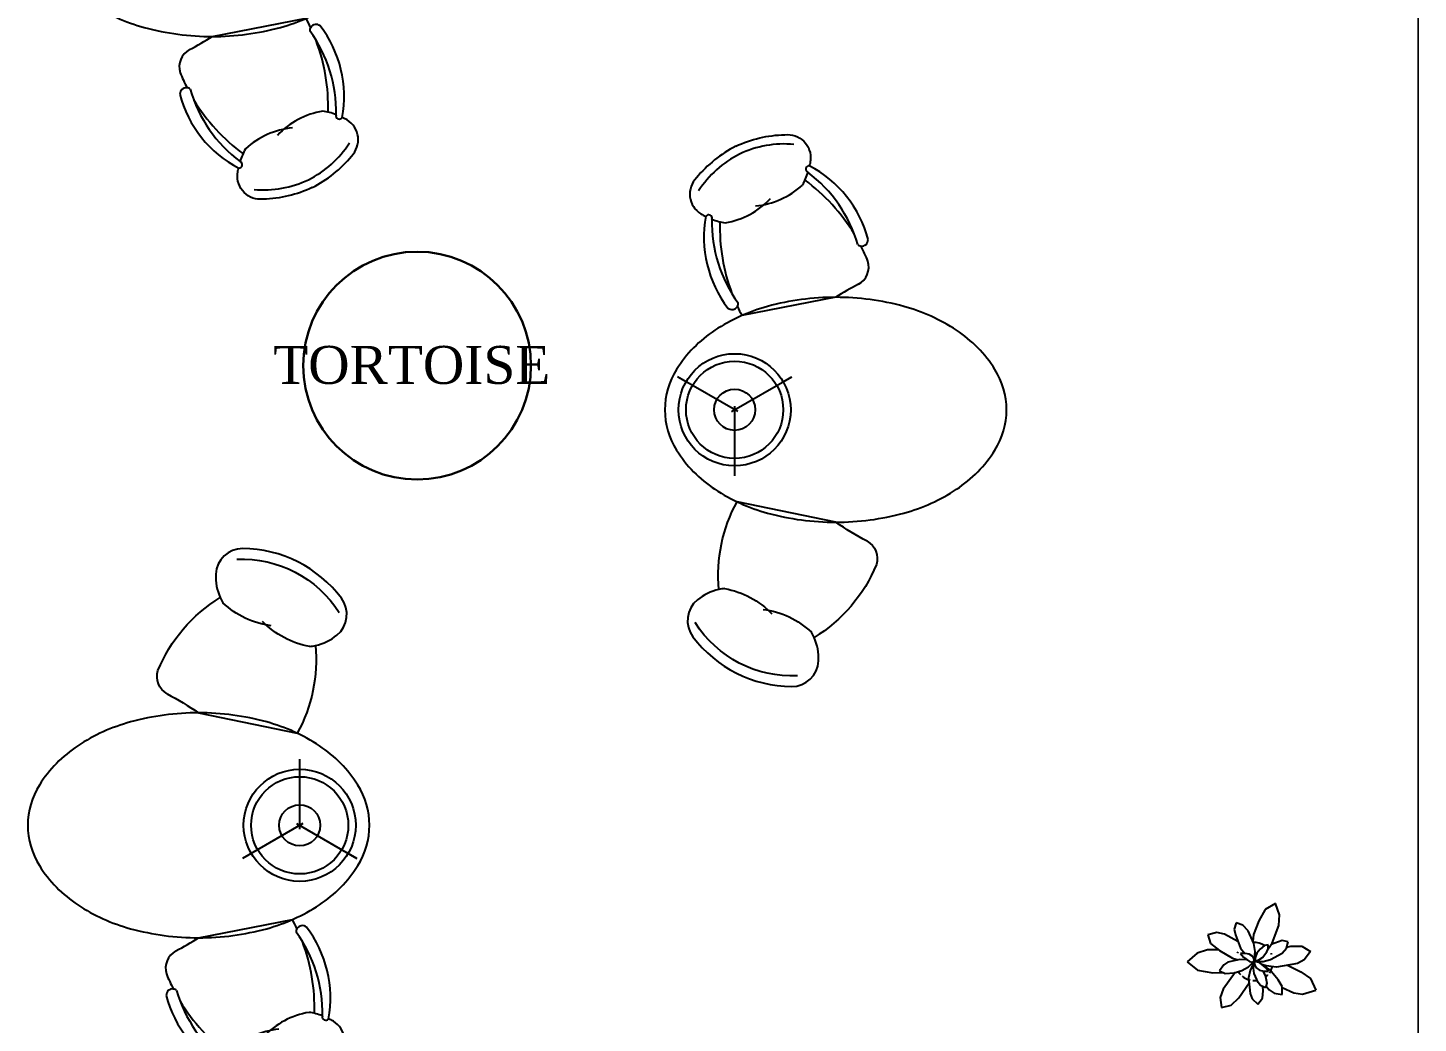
# Model space of a CAD drawing. Header units: inches. Extents: x 327481 to 195042051, y -335014 to 44773228.
# Drawn here: x 380678.3 to 380824.8, y -317112.1 to -317007.2 of the extents above; entities that cross this region are included whole.
import ezdxf

# ---------------------------------------------------------------- set-up
doc = ezdxf.new("R2010")
doc.units = ezdxf.units.IN
doc.header["$MEASUREMENT"] = 0
for name, color, linetype in [('CAY', 94, 'Continuous'), ('FLOORING', 44, 'Continuous'), ('IFF-FURN-DETAIL', 250, 'Continuous'), ('PATHWAY', 19, 'Continuous'), ('WATER BODY', 140, 'Continuous')]:
    doc.layers.add(name, color=color, linetype=linetype)
doc.layers.add('TEXT', color=7, linetype='Continuous', lineweight=0)
doc.styles.get("Standard").update_dxf_attribs({"font": 'times.ttf', "height": 12})

# ---------------------------------------------------------------- blocks, each defined once
blk = doc.blocks.new('Archi.Space.tree4542')
at = {"layer": 'CAY'}
for p, q in [((179.939, 63.706), (179.506, 63.455)), ((180.1, 63.243), (179.939, 63.706)), ((178.297, 62.914), (178.215, 62.638)), ((178.578, 62.806), (178.297, 62.914)), ((179.245, 62.994), (179.028, 62.427)), ((179.506, 63.455), (179.245, 62.994)), ((180.08, 62.798), (180.1, 63.243)), ((177.496, 62.502), (177.126, 62.415)), ((177.126, 62.415), (177.242, 62.056)), ((177.825, 62.44), (177.496, 62.502)), ((178.378, 62.126), (177.825, 62.44)), ((178.215, 62.638), (178.271, 62.407)), ((178.271, 62.407), (178.482, 61.852)), ((178.802, 62.571), (178.578, 62.806)), ((179.032, 62.056), (178.802, 62.571)), ((179.028, 62.427), (179, 62.127)), ((179.792, 62.059), (180.08, 62.798)), ((177.115, 61.789), (176.691, 61.651)), ((177.571, 61.784), (177.115, 61.789)), ((177.242, 62.056), (177.609, 61.753)), ((177.609, 61.753), (178.152, 61.441)), ((178.482, 61.852), (178.658, 61.638)), ((179.094, 61.714), (179.032, 62.056)), ((179.301, 61.81), (179.167, 61.649)), ((179.477, 61.962), (179.301, 61.81)), ((179.631, 61.993), (179.477, 61.962)), ((179.578, 61.702), (179.631, 61.83)), ((179.631, 61.831), (179.792, 62.059)), ((179.631, 61.83), (179.631, 61.993)), ((180.212, 62.171), (179.759, 62.012)), ((180.208, 61.646), (180.391, 61.861)), ((180.466, 62.118), (180.212, 62.171)), ((180.391, 61.861), (180.466, 62.118)), ((180.404, 61.903), (180.567, 61.935)), ((180.567, 61.935), (181.035, 61.935)), ((181.035, 61.935), (181.388, 61.714)), ((176.691, 61.651), (176.276, 61.295)), ((176.276, 61.295), (176.694, 60.946)), ((177.96, 61.269), (177.795, 61.162)), ((178.451, 61.388), (177.96, 61.269)), ((178.152, 61.441), (178.389, 61.373)), ((178.738, 61.378), (178.451, 61.388)), ((178.674, 61.639), (178.479, 61.628)), ((178.479, 61.628), (178.609, 61.488)), ((178.609, 61.488), (178.858, 61.301)), ((178.85, 61.609), (178.674, 61.639)), ((178.763, 61.372), (178.738, 61.378)), ((178.815, 61.081), (178.978, 61.244)), ((178.995, 61.508), (178.85, 61.609)), ((178.858, 61.301), (178.969, 61.282)), ((178.998, 61.177), (178.882, 60.927)), ((179.007, 61.225), (178.965, 61.231)), ((178.969, 61.282), (179.026, 61.302)), ((178.978, 61.244), (178.978, 61.282)), ((179.036, 61.426), (178.995, 61.508)), ((179.065, 61.206), (178.998, 61.177)), ((179.015, 61.184), (179.007, 61.225)), ((179.026, 61.302), (179.036, 61.311)), ((179.026, 61.023), (179.044, 61.197)), ((179.046, 61.34), (179.036, 61.426)), ((179.036, 61.311), (179.046, 61.34)), ((179.038, 61.405), (179.065, 61.426)), ((179.074, 61.282), (179.055, 61.234)), ((179.055, 61.234), (179.074, 61.148)), ((179.065, 61.426), (179.094, 61.714)), ((179.103, 61.503), (179.074, 61.359)), ((179.074, 61.359), (179.084, 61.34)), ((179.142, 61.292), (179.074, 61.282)), ((179.084, 61.34), (179.113, 61.33)), ((179.167, 61.649), (179.103, 61.503)), ((179.113, 61.33), (179.247, 61.369)), ((179.128, 61.335), (179.161, 61.302)), ((179.29, 61.243), (179.142, 61.292)), ((179.161, 61.302), (179.43, 61.302)), ((179.247, 61.369), (179.39, 61.471)), ((179.525, 61.055), (179.29, 61.243)), ((179.545, 61.119), (179.364, 61.183)), ((179.39, 61.471), (179.578, 61.702)), ((179.43, 61.302), (179.735, 61.38)), ((179.735, 61.38), (180.208, 61.646)), ((180.846, 61.219), (179.976, 61.074)), ((181.133, 61.379), (180.846, 61.219)), ((181.388, 61.714), (181.133, 61.379)), ((176.694, 60.946), (177.332, 60.834)), ((177.332, 60.834), (177.769, 60.841)), ((177.795, 61.162), (177.615, 60.918)), ((177.615, 60.918), (177.847, 60.802)), ((178.26, 60.845), (177.758, 60.155)), ((177.847, 60.802), (178.22, 60.834)), ((178.22, 60.834), (178.536, 60.926)), ((178.536, 60.926), (178.815, 61.081)), ((178.882, 60.927), (178.818, 60.623)), ((178.818, 60.623), (178.883, 59.97)), ((179.056, 60.803), (179.026, 61.023)), ((179.214, 60.432), (179.056, 60.803)), ((179.074, 61.148), (179.125, 61.057)), ((179.125, 61.057), (179.275, 60.948)), ((179.275, 60.948), (179.449, 60.908)), ((179.42, 61.148), (179.398, 61.156)), ((179.411, 60.917), (179.523, 60.68)), ((179.7, 60.952), (179.42, 61.148)), ((179.449, 60.908), (179.65, 60.908)), ((179.523, 60.68), (179.581, 60.408)), ((179.65, 60.908), (179.525, 61.055)), ((179.976, 61.074), (179.545, 61.119)), ((180.041, 60.543), (179.7, 60.952)), ((180.441, 61.152), (180.985, 60.878)), ((180.985, 60.878), (181.385, 60.595)), ((177.758, 60.155), (177.645, 59.816)), ((178.408, 59.8), (178.839, 60.411)), ((179.319, 60.311), (179.214, 60.432)), ((179.526, 60.207), (179.319, 60.311)), ((179.401, 59.785), (179.423, 60.092)), ((179.423, 60.092), (179.412, 60.264)), ((179.581, 60.408), (179.526, 60.207)), ((179.545, 60.276), (179.675, 60.121)), ((179.675, 60.121), (179.886, 59.986)), ((180.207, 60.271), (180.041, 60.543)), ((180.207, 59.938), (180.207, 60.271)), ((180.207, 60.23), (180.702, 60.004)), ((181.061, 59.954), (181.606, 60.108)), ((181.385, 60.595), (181.606, 60.108)), ((177.645, 59.816), (177.692, 59.391)), ((177.692, 59.391), (178.095, 59.487)), ((178.095, 59.487), (178.408, 59.8)), ((178.883, 59.97), (178.968, 59.755)), ((178.968, 59.755), (179.209, 59.526)), ((179.209, 59.526), (179.401, 59.785)), ((179.886, 59.986), (180.207, 59.938)), ((180.702, 60.004), (181.061, 59.954))]:
    blk.add_line(p, q, dxfattribs=at)
for start, end in [(57.15823, 93.20406), (172.43452, 176.92959), (149.2581, 153.75318), (21.26533, 25.7604), (212.14229, 223.57709), (229.81785, 257.66371), (306.65509, 316.41797), (323.02824, 344.4965), (265.28479, 278.74986)]:
    blk.add_arc((179.055, 61.302), 0.787, start, end, dxfattribs=at)
blk = doc.blocks.new('CHAIR6B')
at = {"color": 0, "linetype": 'ByBlock'}
for points in [[(247.2, -597, 0.103931), (406.2, -513.3, 0.481643), (415.6, -384.1, 0.047693), (399.5, -372.4, 0.047693)], [(247.2, -597, -0.103931), (67.6, -604, -0.481643), (-5.1, -496.9, -0.047693), (2.9, -478.7, -0.047693)]]:
    blk.add_lwpolyline(points, format="xyb", dxfattribs=at)
for centre, radius, start, end in [((-582.2, 1553.6), 1659.1, 287.3211, 290.5434), ((-301.4, -196.3), 671.8, 13.8951, 16.9913), ((-67.2, -97.7), 70.6, 107.3211, 185.6167), ((367.4, -49.9), 22.3, 138.1502, 171.2062), ((367.4, -49.9), 22.3, 138.1502, 171.2062), ((-102.1, -254.6), 493.5, 347.8623, 24.9408), ((-102.1, -254.6), 493.5, 347.8623, 24.9408), ((367.4, -49.9), 22.3, 38.7938, 138.1502), ((16.9, -220.5), 411.6, 338.3506, 26.6561), ((-301.4, -196.3), 671.8, 347.3519, 9.618), ((-301.4, -196.3), 671.8, 347.3519, 9.618), ((521.8, 24.3), 671.8, 191.0563, 196.1049), ((-130.5, -183.3), 22.3, 71.8498, 171.2062), ((258.3, -155.9), 411.6, 183.3439, 231.6494), ((-130.5, -183.3), 22.3, 38.7938, 71.8498), ((-130.5, -183.3), 22.3, 38.7938, 71.8498), ((378.4, -125.8), 493.5, 185.0592, 222.1377), ((378.4, -125.8), 493.5, 185.0592, 222.1377), ((521.8, 24.3), 671.8, 200.382, 222.6481), ((521.8, 24.3), 671.8, 200.382, 222.6481), ((327.6, -621.6), 285.2, 88.2937, 125.8184), ((327.6, -621.6), 285.2, 88.2937, 125.8184), ((284.6, -498.3), 169.8, 55.6316, 72.3333), ((284.6, -498.3), 169.8, 55.6316, 72.3333), ((189.8, -658.5), 285.2, 84.1816, 121.7063), ((189.8, -658.5), 285.2, 84.1816, 121.7063), ((391.1, -363.8), 12, 152.8693, 314.4738), ((391.1, -363.8), 12, 152.8693, 314.4738), ((165.4, -530.3), 169.8, 137.6667, 154.3684), ((165.4, -530.3), 169.8, 137.6667, 154.3684), ((5.9, -467), 12, 255.5262, 57.1307), ((5.9, -467), 12, 255.5262, 57.1307)]:
    blk.add_arc(centre, radius, start, end, dxfattribs=at)
at = {"layer": 'IFF-FURN-DETAIL', "linetype": 'ByBlock'}
blk.add_line((0, 0), (341.1, 0), dxfattribs=at)
for centre, start, end in [((136.8, -204.3), 285.7465, 316.0099), ((136.8, -204.3), 285.7465, 316.0099), ((146.3, -201.7), 253.9901, 284.2535), ((146.3, -201.7), 253.9901, 284.2535)]:
    blk.add_arc(centre, 376.9, start, end, dxfattribs=at)
blk = doc.blocks.new('CHAIR5B')
at = {"color": 0, "linetype": 'ByBlock'}
for points in [[(359.6, -319.8, -0.117212), (427, -371.6, -0.402642), (415.9, -503.6, -0.234008), (35, -605.7, -0.402642), (-40.6, -496.9, -0.117212), (-8.1, -418.3, -1.370757)], [(340, -312.3, -0.028473), (359.6, -319.8, -0.402642)], [(340, -312.3, -0.028473), (359.6, -319.8, -0.402642)], [(-8.1, -418.3, -0.028473), (5, -402, -1.370757)], [(-8.1, -418.3, -0.028473), (5, -402, -1.370757)]]:
    blk.add_lwpolyline(points, format="xyb", dxfattribs=at)
for centre, radius, start, end in [((-617.4, 1539.9), 1659.1, 287.3211, 291.8479), ((-163.5, -160.1), 546.9, 343.0248, 17.0205), ((-102.4, -111.3), 70.6, 107.3211, 185.6167), ((365, -18.5), 546.9, 190.511, 226.9752), ((330.8, -620.8), 308.6, 88.2937, 124.3252), ((330.8, -620.8), 308.6, 88.2937, 124.3252), ((167.2, -664.6), 308.6, 85.6748, 121.7063), ((167.2, -664.6), 308.6, 85.6748, 121.7063)]:
    blk.add_arc(centre, radius, start, end, dxfattribs=at)
at = {"layer": 'IFF-FURN-DETAIL', "linetype": 'ByBlock'}
blk.add_line((0, 0), (359.4, 0), dxfattribs=at)
blk.add_arc((124.4, -169.2), 407.9, 255.4832, 316.0099, dxfattribs=at)
blk.add_arc((124.4, -169.2), 407.9, 255.4832, 316.0099, dxfattribs=at)
blk = doc.blocks.new('1X-LAMP1')
at = {"color": 0, "linetype": 'ByBlock'}
for p, q in [((0.033, -0.058), (-0.59, 1.022)), ((0.033, -0.058), (-0.59, 1.022)), ((0.033, 0.058), (-0.59, -1.022)), ((0.033, 0.058), (-0.59, -1.022)), ((-0.067, 0), (1.18, 0)), ((-0.067, 0), (1.18, 0))]:
    blk.add_line(p, q, dxfattribs=at)
at = {"color": 0, "linetype": 'ByBlock', "const_width": 0.0333}
for points in [[(-0.481, 0.833), (-0.582, 1.009)], [(-0.481, 0.833), (-0.582, 1.009)], [(0.962, 0), (1.165, 0)], [(0.962, 0), (1.165, 0)], [(-0.481, -0.833), (-0.582, -1.009)], [(-0.481, -0.833), (-0.582, -1.009)]]:
    blk.add_lwpolyline(points, dxfattribs=at)
at = {"color": 0, "linetype": 'ByBlock'}
blk.add_circle((0, 0), 1, dxfattribs=at)
at = {"layer": 'IFF-FURN-DETAIL', "linetype": 'ByBlock'}
for radius in [0.867, 0.867, 0.367, 0.367]:
    blk.add_circle((0, 0), radius, dxfattribs=at)
blk = doc.blocks.new('EDSK120')
at = {"color": 0, "linetype": 'ByBlock'}
blk.add_lwpolyline([(0, 50, 0.141364), (143.8, 91.5, 0.107153), (283.7, 228.5, 0.079148), (368.7, 416.8, 0.066635), (401.2, 659.6, 0.066635), (368.7, 902.4, 0.079148), (283.7, 1090.7, 0.107153), (143.8, 1227.7, 0.141364), (0, 1269.2, 0.141364), (-143.8, 1227.7, 0.107153), (-283.7, 1090.7, 0.079148), (-368.7, 902.4, 0.066635), (-401.2, 659.6, 0.066635), (-368.7, 416.8, 0.079148), (-283.7, 228.5, 0.107153), (-143.8, 91.5, 0.141364)], format="xyb", close=True, dxfattribs=at)
at = {"color": 0, "linetype": 'ByBlock', "rotation": 281.0075356493825}
blk.add_blockref('CHAIR6B', (-401.2, 659.6), dxfattribs=at)
at = {"color": 0, "linetype": 'ByBlock', "xscale": -1, "rotation": 78.28773605217683}
blk.add_blockref('CHAIR5B', (401.2, 659.6), dxfattribs=at)
at = {"color": 0, "linetype": 'ByBlock', "xscale": 200, "yscale": 200, "zscale": 200}
blk.add_blockref('1X-LAMP1', (0, 298.9), dxfattribs=at)
blk.add_blockref('1X-LAMP1', (0, 298.9), dxfattribs=at)

msp = doc.modelspace()

# ---------------------------------------------------------------- linework, layer by layer
at = {"layer": 'FLOORING', "lineweight": 0}
msp.add_line((380824.807, -316931.917), (380824.807, -317168.265), dxfattribs=at)
at = {"layer": 'PATHWAY', "lineweight": 0}
msp.add_line((380824.807, -317168.265), (380824.807, -316931.917), dxfattribs=at)
at = {"layer": 'WATER BODY', "lineweight": 30}
msp.add_circle((380719.32, -317042.808), 12, dxfattribs=at)

# ---------------------------------------------------------------- block references
at = {"xscale": 0.02952755905510296, "yscale": 0.02952755905510296, "zscale": 0.02952755905510296}
for p, rotation in [((380717.216, -316996.295), 90), ((380743.952, -317047.455), 270), ((380715.775, -317091.228), 90)]:
    msp.add_blockref('EDSK120', p, dxfattribs=dict(at, rotation=rotation))
at = {"xscale": 2.538641210217016, "yscale": 2.538641210217016, "zscale": 2.538641210217016}
msp.add_blockref('Archi.Space.tree4542', (380352.977, -317261.199), dxfattribs=at)

# ---------------------------------------------------------------- texts
at = {"layer": 'TEXT', "linetype": 'ByBlock', "lineweight": 30, "insert": (380718.753, -317040.726), "char_height": 4, "width": 357.74515, "attachment_point": 2}
msp.add_mtext('TORTOISE', dxfattribs=at)

doc.saveas('drawing.dxf')
